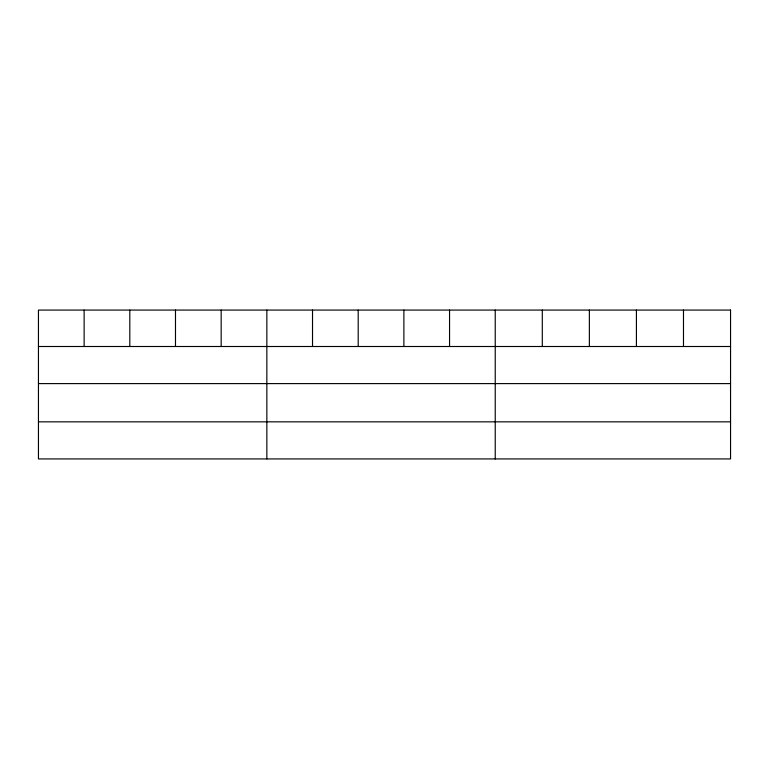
<?xml version="1.0" encoding="UTF-8"?>
<svg xmlns="http://www.w3.org/2000/svg" width="769" height="769" viewBox="0 0 769 769"><rect width="100%" height="100%" fill="white"/><g stroke="black" fill="none" stroke-linecap="round" stroke-linejoin="round"><path stroke-width="1.15" d="M38.45 346.502L730.55 346.502M38.45 383.606L730.55 383.606M38.45 421.835L730.55 421.835M683.487 310.07L683.487 346.502M636.424 310.07L636.424 346.502M589.362 310.07L589.362 346.502M542.299 310.07L542.299 346.502M495.236 310.07L495.236 458.93M449.557 310.07L449.557 346.502M403.879 310.07L403.879 346.502M358.2 310.07L358.2 346.502M312.522 310.07L312.522 346.502M266.843 310.07L266.843 458.93M221.164 310.07L221.164 346.502M175.486 310.07L175.486 346.502M129.807 310.07L129.807 346.502M84.129 310.07L84.129 346.502M730.55 310.07L38.45 310.07L38.45 458.93L730.55 458.93L730.55 310.07"/></g></svg>
